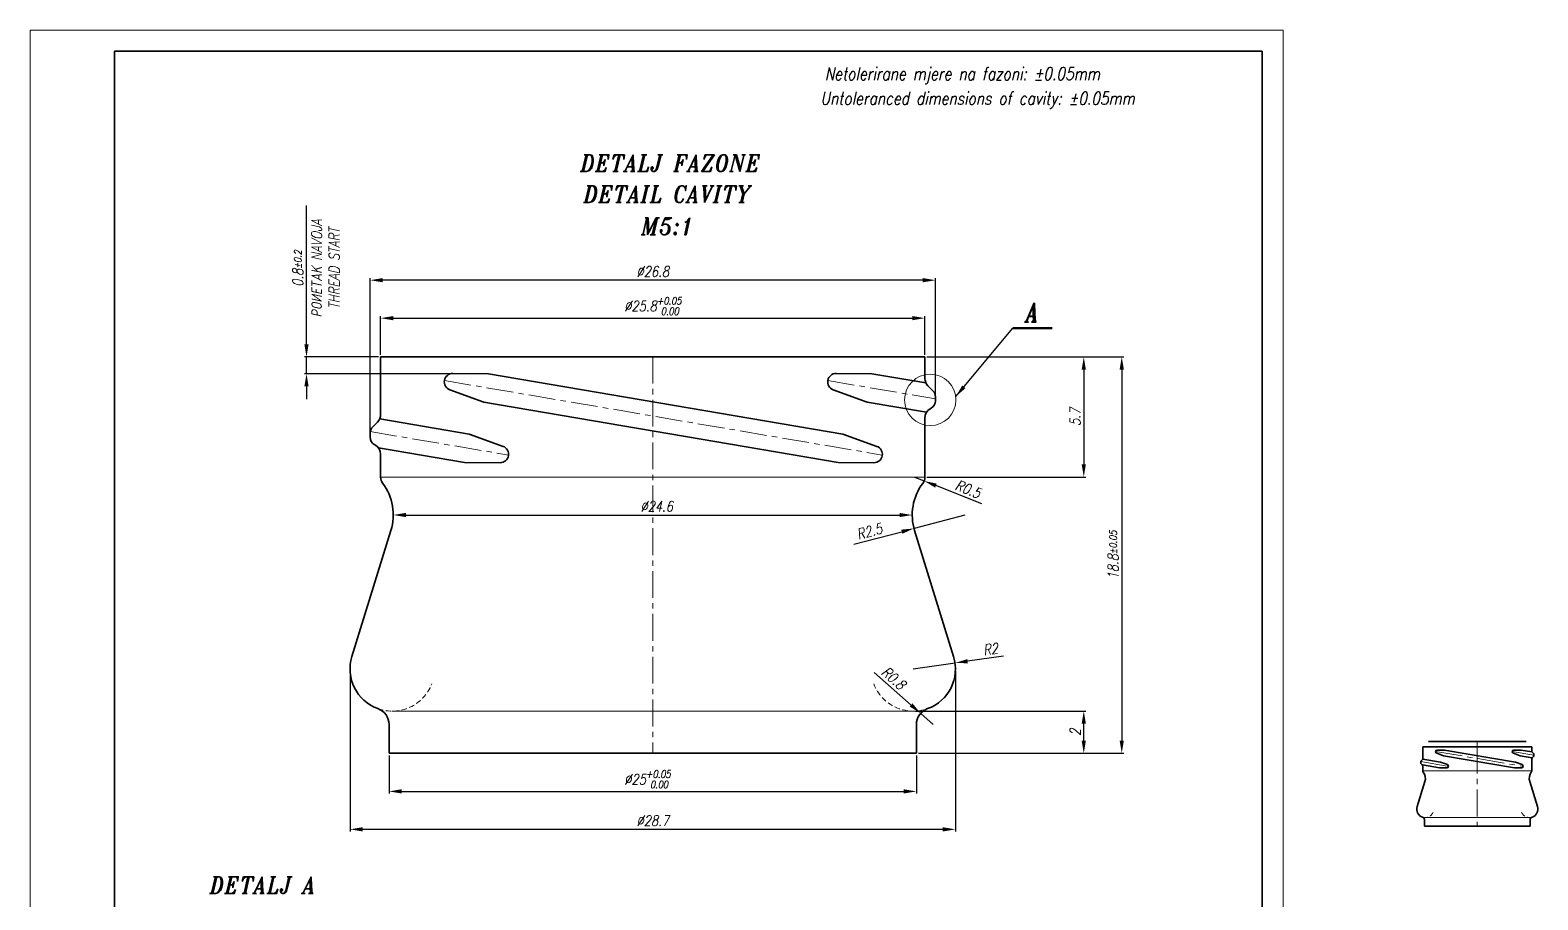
# Model space of a CAD drawing. Extents: x 678 to 1035, y 7 to 427.
# Drawn here: x 677.7 to 1035.1, y 220.5 to 426.8 of the extents above; entities that cross this region are included whole.
import ezdxf

# ---------------------------------------------------------------- set-up
doc = ezdxf.new("R2010")
doc.units = 0
doc.header["$LTSCALE"] = 0.2
doc.linetypes.add('CENTER', pattern=[50.8, 31.75, -6.35, 6.35, -6.35])
doc.linetypes.add('HIDDEN', pattern=[9.525, 6.35, -3.175])
doc.layers.get('0').update_dxf_attribs({"linetype": 'CONTINUOUS', "lineweight": 15})
doc.layers.get('DEFPOINTS').update_dxf_attribs({"linetype": 'CONTINUOUS'})
for name, color, linetype, lineweight in [('1', 1, 'CENTER', 15), ('2', 2, 'HIDDEN', 15), ('3', 3, 'CONTINUOUS', 35), ('4', 5, 'CONTINUOUS', 50), ('8', 252, 'CONTINUOUS', 15), ('ENGLISH', 252, 'CONTINUOUS', 18)]:
    doc.layers.add(name, color=color, linetype=linetype, lineweight=lineweight)
doc.styles.add('ITALICT', font='ITALICT.shx', dxfattribs={"width": 0.8, "height": 2.5})
doc.styles.get("Standard").update_dxf_attribs({"font": 'romans.shx'})
doc.dimstyles.new('MD1', dxfattribs={"dimtxt": 2.5, "dimasz": 3, "dimexe": 0.5, "dimexo": 0.5, "dimgap": 0.8, "dimtad": 1, "dimlfac": 0.2, "dimzin": 9, "dimdsep": 46, "dimtxsty": 'ITALICT', "dimcen": 1, "dimclrt": 256, "dimadec": 1, "dimazin": 2, "dimtfac": 1, "dimtmove": 0, "dimatfit": 3, "dimfxl": 1, "dimtolj": 1, "dimtzin": 0, "dimarcsym": 0})
doc.dimstyles.new('MD1$4', dxfattribs={"dimtxt": 2.5, "dimasz": 3, "dimexe": 0.5, "dimexo": 0.5, "dimgap": 0.8, "dimtad": 1, "dimlfac": 0.2, "dimzin": 9, "dimdsep": 46, "dimtxsty": 'ITALICT', "dimcen": 1, "dimclrt": 256, "dimadec": 1, "dimazin": 2, "dimtfac": 1, "dimtmove": 1, "dimatfit": 3, "dimfxl": 1, "dimtolj": 1, "dimtzin": 0, "dimarcsym": 0})
doc.dimstyles.get("Standard").update_dxf_attribs({"dimtxt": 0.18, "dimasz": 0.18, "dimexe": 0.18, "dimexo": 0.0625, "dimgap": 0.09, "dimtad": 0, "dimtih": 1, "dimtoh": 1, "dimdec": 4, "dimzin": 0, "dimdsep": 46, "dimtxsty": 'Standard', "dimcen": 0.09, "dimadec": 0, "dimazin": 0, "dimtfac": 1, "dimtdec": 4, "dimtofl": 0, "dimtmove": 0, "dimatfit": 3, "dimfxl": 1, "dimtolj": 1, "dimtzin": 0, "dimarcsym": 0})

# ---------------------------------------------------------------- blocks, each defined once
blk = doc.blocks.new('*D2')
at = {"color": 0, "lineweight": -2, "transparency": 16777216}
for p, q in [((760.79, 349.79), (760.79, 358.97)), ((763.79, 358.47), (886.79, 358.47)), ((889.79, 349.79), (889.79, 358.97))]:
    blk.add_line(p, q, dxfattribs=at)
at = {"color": 0, "transparency": 16777216}
for points in [[(763.79, 358.97), (763.79, 357.97), (760.79, 358.47)], [(886.79, 358.97), (886.79, 357.97), (889.79, 358.47)]]:
    blk.add_solid(points, dxfattribs=at)
at = {"layer": 'DEFPOINTS', "color": 0, "transparency": 16777216}
for p in [(889.79, 358.47), (760.79, 349.29), (889.79, 349.29)]:
    blk.add_point(p, dxfattribs=at)
at = {"transparency": 16777216, "insert": (825.29, 361.34), "char_height": 2.5, "attachment_point": 5, "style": 'ITALICT'}
blk.add_mtext('\\A1;%%c25.8{}{\\H0.71x;\\C3;\\S+0.05^  0.00;}', dxfattribs=at)
blk = doc.blocks.new('*D3')
at = {"color": 0, "lineweight": -2, "transparency": 16777216}
for p, q in [((758.29, 331.74), (758.29, 367.97)), ((889.29, 367.47), (761.29, 367.47)), ((892.29, 340.33), (892.29, 367.97))]:
    blk.add_line(p, q, dxfattribs=at)
at = {"color": 0, "transparency": 16777216}
for points in [[(761.29, 367.97), (761.29, 366.97), (758.29, 367.47)], [(889.29, 367.97), (889.29, 366.97), (892.29, 367.47)]]:
    blk.add_solid(points, dxfattribs=at)
at = {"layer": 'DEFPOINTS', "color": 0, "transparency": 16777216}
for p in [(758.29, 367.47), (892.29, 339.83), (758.29, 331.24)]:
    blk.add_point(p, dxfattribs=at)
at = {"transparency": 16777216, "insert": (825.29, 369.52), "char_height": 2.5, "attachment_point": 5, "style": 'ITALICT'}
blk.add_mtext('\\A1;%%c26.8', dxfattribs=at)
blk = doc.blocks.new('*D4')
at = {"color": 0, "lineweight": -2, "transparency": 16777216}
blk.add_line((766.79, 311.79), (883.79, 311.79), dxfattribs=at)
at = {"color": 0, "transparency": 16777216}
for points in [[(766.79, 312.29), (766.79, 311.29), (763.79, 311.79)], [(883.79, 312.29), (883.79, 311.29), (886.79, 311.79)]]:
    blk.add_solid(points, dxfattribs=at)
at = {"layer": 'DEFPOINTS', "color": 0, "transparency": 16777216}
for p in [(763.79, 311.79), (886.79, 311.79), (886.79, 311.79)]:
    blk.add_point(p, dxfattribs=at)
at = {"transparency": 16777216, "insert": (826.22, 313.84), "char_height": 2.5, "attachment_point": 5, "style": 'ITALICT'}
blk.add_mtext('\\A1;%%c24.6', dxfattribs=at)
blk = doc.blocks.new('*D5')
at = {"color": 0, "lineweight": -2, "transparency": 16777216}
for p, q in [((762.79, 254.79), (762.79, 245.76)), ((887.79, 254.79), (887.79, 245.76)), ((765.79, 246.26), (884.79, 246.26))]:
    blk.add_line(p, q, dxfattribs=at)
at = {"color": 0, "transparency": 16777216}
for points in [[(765.79, 246.76), (765.79, 245.76), (762.79, 246.26)], [(884.79, 246.76), (884.79, 245.76), (887.79, 246.26)]]:
    blk.add_solid(points, dxfattribs=at)
at = {"layer": 'DEFPOINTS', "color": 0, "transparency": 16777216}
for p in [(762.79, 255.29), (887.79, 255.29), (887.79, 246.26)]:
    blk.add_point(p, dxfattribs=at)
at = {"transparency": 16777216, "insert": (824.02, 249.13), "char_height": 2.5, "attachment_point": 5, "style": 'ITALICT'}
blk.add_mtext('\\A1;%%c25{}{\\H0.71x;\\C3;\\S+0.05^  0.00;}', dxfattribs=at)
blk = doc.blocks.new('*D6')
at = {"color": 0, "lineweight": -2, "transparency": 16777216}
for p, q in [((753.54, 274.79), (753.54, 236.76)), ((897.04, 274.79), (897.04, 236.76)), ((894.04, 237.26), (756.54, 237.26))]:
    blk.add_line(p, q, dxfattribs=at)
at = {"color": 0, "transparency": 16777216}
for points in [[(756.54, 237.76), (756.54, 236.76), (753.54, 237.26)], [(894.04, 237.76), (894.04, 236.76), (897.04, 237.26)]]:
    blk.add_solid(points, dxfattribs=at)
at = {"layer": 'DEFPOINTS', "color": 0, "transparency": 16777216}
for p in [(753.54, 275.29), (897.04, 275.29), (753.54, 237.26)]:
    blk.add_point(p, dxfattribs=at)
at = {"transparency": 16777216, "insert": (825.29, 239.31), "char_height": 2.5, "attachment_point": 5, "style": 'ITALICT'}
blk.add_mtext('\\A1;%%c28.7', dxfattribs=at)
blk = doc.blocks.new('*D7')
at = {"color": 0, "lineweight": -2, "transparency": 16777216}
for p, q in [((890.29, 349.29), (936.95, 349.29)), ((936.45, 346.29), (936.45, 258.29)), ((888.29, 255.29), (936.95, 255.29))]:
    blk.add_line(p, q, dxfattribs=at)
at = {"color": 0, "transparency": 16777216}
for points in [[(935.95, 346.29), (936.95, 346.29), (936.45, 349.29)], [(935.95, 258.29), (936.95, 258.29), (936.45, 255.29)]]:
    blk.add_solid(points, dxfattribs=at)
at = {"layer": 'DEFPOINTS', "color": 0, "transparency": 16777216}
for p in [(889.79, 349.29), (887.79, 255.29), (936.45, 255.29)]:
    blk.add_point(p, dxfattribs=at)
at = {"transparency": 16777216, "insert": (934.4, 302.29), "char_height": 2.5, "attachment_point": 5, "rotation": 90, "style": 'ITALICT'}
blk.add_mtext('\\A1;18.8{}{\\H0.71x;\\C3;%%p0.05}', dxfattribs=at)
blk = doc.blocks.new('*D8')
at = {"color": 0, "lineweight": -2, "transparency": 16777216}
for p, q in [((890.29, 349.29), (927.95, 349.29)), ((927.45, 346.29), (927.45, 323.79)), ((890.29, 320.79), (927.95, 320.79))]:
    blk.add_line(p, q, dxfattribs=at)
at = {"color": 0, "transparency": 16777216}
for points in [[(926.95, 346.29), (927.95, 346.29), (927.45, 349.29)], [(926.95, 323.79), (927.95, 323.79), (927.45, 320.79)]]:
    blk.add_solid(points, dxfattribs=at)
at = {"layer": 'DEFPOINTS', "color": 0, "transparency": 16777216}
for p in [(889.79, 349.29), (889.79, 320.79), (927.45, 320.79)]:
    blk.add_point(p, dxfattribs=at)
at = {"transparency": 16777216, "insert": (925.4, 335.04), "char_height": 2.5, "attachment_point": 5, "rotation": 90, "style": 'ITALICT'}
blk.add_mtext('\\A1;5.7', dxfattribs=at)
blk = doc.blocks.new('*D9')
at = {"color": 0, "lineweight": -2, "transparency": 16777216}
for p, q in [((743.22, 352.29), (743.22, 385.18)), ((760.29, 349.29), (742.72, 349.29)), ((743.22, 345.29), (743.22, 349.29)), ((785.86, 345.29), (742.72, 345.29)), ((743.22, 342.29), (743.22, 339.29))]:
    blk.add_line(p, q, dxfattribs=at)
at = {"color": 0, "transparency": 16777216}
for points in [[(742.72, 352.29), (743.72, 352.29), (743.22, 349.29)], [(742.72, 342.29), (743.72, 342.29), (743.22, 345.29)]]:
    blk.add_solid(points, dxfattribs=at)
at = {"layer": 'DEFPOINTS', "color": 0, "transparency": 16777216}
for p in [(743.22, 349.29), (760.79, 349.29), (786.36, 345.29)]:
    blk.add_point(p, dxfattribs=at)
at = {"transparency": 16777216, "char_height": 2.5, "attachment_point": 5, "rotation": 90, "style": 'ITALICT'}
for s, insert in [('\\A1;POИETAK NAVOJA\\PTHREAD START', (747.71, 370.24)), ('\\A1;0.8{}{\\H0.71x;\\C3;%%p0.2}{{}}', (741.17, 370.24))]:
    blk.add_mtext(s, dxfattribs=dict(at, insert=insert))
blk = doc.blocks.new('*D15')
at = {"color": 0, "lineweight": -2, "transparency": 16777216}
for p, q in [((887.29, 320.79), (889.61, 319.87)), ((903.31, 314.42), (892.4, 318.76))]:
    blk.add_line(p, q, dxfattribs=at)
at = {"color": 0, "transparency": 16777216}
blk.add_solid([(892.59, 319.23), (892.22, 318.3), (889.61, 319.87)], dxfattribs=at)
at = {"layer": 'DEFPOINTS', "color": 0, "transparency": 16777216}
for p in [(887.29, 320.79), (889.61, 319.87)]:
    blk.add_point(p, dxfattribs=at)
at = {"transparency": 16777216, "insert": (900.01, 317.94), "char_height": 2.5, "attachment_point": 5, "rotation": 338.303, "style": 'ITALICT'}
blk.add_mtext('\\A1;R0.5', dxfattribs=at)
blk = doc.blocks.new('*D17')
at = {"color": 0, "linetype": 'ByBlock', "lineweight": -2, "transparency": 16777216}
for p, q in [((887.54, 265.29), (927.95, 265.29)), ((927.45, 258.29), (927.45, 262.29)), ((888.29, 255.29), (927.95, 255.29))]:
    blk.add_line(p, q, dxfattribs=at)
at = {"color": 0, "transparency": 16777216}
for points in [[(926.95, 262.29), (927.95, 262.29), (927.45, 265.29)], [(926.95, 258.29), (927.95, 258.29), (927.45, 255.29)]]:
    blk.add_solid(points, dxfattribs=at)
at = {"layer": 'DEFPOINTS', "color": 0, "transparency": 16777216}
for p in [(887.04, 265.29), (927.45, 265.29), (887.79, 255.29)]:
    blk.add_point(p, dxfattribs=at)
at = {"transparency": 16777216, "insert": (925.4, 260.29), "char_height": 2.5, "attachment_point": 5, "rotation": 90, "style": 'ITALICT'}
blk.add_mtext('\\A1;2', dxfattribs=at)
blk = doc.blocks.new('*D19')
at = {"color": 0, "linetype": 'ByBlock', "lineweight": -2, "transparency": 16777216}
for p, q in [((899.29, 311.79), (887.21, 308.6)), ((872.95, 304.84), (884.31, 307.84))]:
    blk.add_line(p, q, dxfattribs=at)
at = {"color": 0, "transparency": 16777216}
blk.add_solid([(884.18, 308.32), (884.43, 307.35), (887.21, 308.6)], dxfattribs=at)
at = {"layer": 'DEFPOINTS', "color": 0, "transparency": 16777216}
for p in [(899.29, 311.79), (887.21, 308.6)]:
    blk.add_point(p, dxfattribs=at)
at = {"transparency": 16777216, "insert": (876.65, 307.93), "char_height": 2.5, "attachment_point": 5, "rotation": 14.7978, "style": 'ITALICT'}
blk.add_mtext('\\A1;R2.5', dxfattribs=at)
blk = doc.blocks.new('*D20')
at = {"color": 0, "linetype": 'ByBlock', "lineweight": -2, "transparency": 16777216}
for p, q in [((887.04, 275.29), (896.94, 276.71)), ((908.42, 278.36), (899.91, 277.14))]:
    blk.add_line(p, q, dxfattribs=at)
at = {"color": 0, "transparency": 16777216}
blk.add_solid([(899.84, 277.63), (899.98, 276.64), (896.94, 276.71)], dxfattribs=at)
at = {"layer": 'DEFPOINTS', "color": 0, "transparency": 16777216}
for p in [(887.04, 275.29), (896.94, 276.71)]:
    blk.add_point(p, dxfattribs=at)
at = {"transparency": 16777216, "insert": (905.36, 279.99), "char_height": 2.5, "attachment_point": 5, "rotation": 8.1493, "style": 'ITALICT'}
blk.add_mtext('\\A1;R2', dxfattribs=at)
blk = doc.blocks.new('*D21')
at = {"color": 0, "linetype": 'ByBlock', "lineweight": -2, "transparency": 16777216}
for p, q in [((877.78, 274.43), (886.53, 266.74)), ((891.79, 262.12), (888.79, 264.76))]:
    blk.add_line(p, q, dxfattribs=at)
at = {"color": 0, "transparency": 16777216}
blk.add_solid([(886.86, 267.12), (886.2, 266.37), (888.79, 264.76)], dxfattribs=at)
at = {"layer": 'DEFPOINTS', "color": 0, "transparency": 16777216}
for p in [(888.79, 264.76), (891.79, 262.12)]:
    blk.add_point(p, dxfattribs=at)
at = {"transparency": 16777216, "insert": (882.38, 273.12), "char_height": 2.5, "attachment_point": 5, "rotation": 318.7018, "style": 'ITALICT'}
blk.add_mtext('\\A1;R0.8', dxfattribs=at)

msp = doc.modelspace()

# ---------------------------------------------------------------- linework, layer by layer
at = {"linetype": 'ByBlock'}
for p, q in [((677.719, 6.758), (677.719, 426.758)), ((677.719, 426.758), (974.719, 426.758)), ((974.719, 6.758), (974.719, 426.758))]:
    msp.add_line(p, q, dxfattribs=at)
msp.add_circle((891.055, 339.075), 6.098)
at = {"layer": '1'}
for p, q in [((825.291, 349.294), (825.291, 255.294)), ((775.905, 343.67), (879.699, 326.006)), ((866.775, 343.67), (892.291, 339.328)), ((758.322, 331.585), (791.103, 326.006)), ((1020.723, 258.052), (1020.723, 256.852)), ((1010.846, 255.727), (1031.605, 252.194)), ((1020.723, 256.852), (1020.723, 238.052)), ((1029.02, 255.727), (1034.123, 254.858)), ((1007.329, 253.31), (1013.885, 252.194))]:
    msp.add_line(p, q, dxfattribs=at)
at = {"layer": '2'}
for centre, radius, start, end in [((763.541, 275.294), 10, 250.16664, 339.45073), ((887.041, 275.294), 10, 200.54927, 289.83336), ((1008.373, 242.052), 2, 250.16664, 339.45073), ((1033.073, 242.052), 2, 200.54927, 289.83336)]:
    msp.add_arc(centre, radius, start, end, dxfattribs=at)
at = {"layer": '3', "linetype": 'ByBlock'}
for p, q in [((697.719, 11.758), (697.719, 421.758)), ((697.719, 421.758), (969.719, 421.758)), ((969.719, 11.758), (969.719, 421.758))]:
    msp.add_line(p, q, dxfattribs=at)
at = {"layer": '3'}
for p, q in [((825.291, 349.294), (760.791, 349.294)), ((760.791, 349.294), (760.791, 335.603)), ((825.291, 349.294), (889.791, 349.294)), ((889.791, 349.294), (889.791, 344.192)), ((786.357, 345.294), (777.895, 345.362)), ((786.357, 345.294), (870.378, 330.995)), ((877.227, 345.294), (868.765, 345.362)), ((877.227, 345.294), (890.035, 343.114)), ((785.212, 338.563), (777.195, 341.487)), ((876.081, 338.563), (868.064, 341.487)), ((890.524, 342.424), (891.706, 341.242)), ((892.291, 338.828), (892.291, 339.828)), ((785.212, 338.563), (869.233, 324.264)), ((876.081, 338.563), (890.202, 336.16)), ((891.291, 337.096), (891.041, 336.951)), ((760.059, 333.835), (758.877, 332.653)), ((760.583, 334.603), (781.781, 330.995)), ((889.791, 334.786), (889.791, 320.794)), ((758.291, 330.239), (758.291, 331.239)), ((781.781, 330.995), (789.799, 328.071)), ((870.378, 330.995), (878.395, 328.071)), ((759.291, 328.507), (759.541, 328.363)), ((760.266, 327.73), (780.636, 324.264)), ((760.791, 326.198), (760.791, 320.794)), ((780.636, 324.264), (789.098, 324.196)), ((869.233, 324.264), (877.695, 324.196)), ((763.232, 308.096), (753.989, 278.253)), ((887.351, 308.096), (896.594, 278.253)), ((762.791, 255.294), (762.791, 262.125)), ((887.791, 255.294), (887.791, 262.125)), ((1020.723, 258.052), (1009.123, 258.052)), ((1020.723, 258.052), (1032.323, 258.052)), ((825.291, 255.294), (762.791, 255.294)), ((825.291, 255.294), (887.791, 255.294)), ((1007.676, 253.76), (1007.44, 253.523)), ((1007.781, 253.913), (1012.021, 253.192)), ((1007.823, 256.852), (1007.823, 254.113)), ((1020.723, 256.852), (1007.823, 256.852)), ((1012.707, 254.705), (1011.104, 255.29)), ((1012.936, 256.052), (1011.244, 256.065)), ((1012.707, 254.705), (1029.511, 251.846)), ((1012.936, 256.052), (1029.74, 253.192)), ((1020.723, 256.852), (1033.623, 256.852)), ((1030.881, 254.705), (1029.277, 255.29)), ((1031.11, 256.052), (1029.418, 256.065)), ((1030.881, 254.705), (1033.705, 254.225)), ((1031.11, 256.052), (1033.672, 255.616)), ((1033.623, 256.852), (1033.623, 255.831)), ((1033.623, 253.95), (1033.623, 251.152)), ((1033.769, 255.478), (1034.006, 255.241)), ((1033.923, 254.412), (1033.873, 254.383)), ((1034.123, 254.758), (1034.123, 254.958)), ((1007.323, 253.041), (1007.323, 253.241)), ((1007.523, 252.694), (1007.573, 252.665)), ((1007.718, 252.539), (1011.792, 251.846)), ((1007.823, 252.232), (1007.823, 251.152)), ((1011.792, 251.846), (1013.484, 251.832)), ((1012.021, 253.192), (1013.624, 252.607)), ((1029.511, 251.846), (1031.204, 251.832)), ((1029.74, 253.192), (1031.344, 252.607)), ((1008.311, 248.612), (1006.462, 242.643)), ((1033.135, 248.612), (1034.983, 242.643)), ((1008.223, 238.052), (1008.223, 239.418)), ((1020.723, 238.052), (1008.223, 238.052)), ((1020.723, 238.052), (1033.223, 238.052)), ((1033.223, 238.052), (1033.223, 239.418))]:
    msp.add_line(p, q, dxfattribs=at)
for centre, radius, start, end in [((777.879, 343.364), 1.998, 89.54262, 249.9577), ((868.749, 343.364), 1.998, 89.54262, 249.9577), ((892.291, 344.192), 2.5, 180, 225), ((890.291, 339.828), 2, 0, 45), ((892.291, 334.786), 2.5, 120, 180), ((890.291, 338.828), 2, 300, 0), ((760.291, 331.239), 2, 135, 180), ((758.291, 335.603), 2.5, 315, 0), ((760.291, 330.239), 2, 180, 240), ((758.291, 326.198), 2.5, 360, 60), ((789.114, 326.194), 1.998, 269.54262, 69.9577), ((877.711, 326.194), 1.998, 269.54262, 69.9577), ((763.291, 320.794), 2.5, 180, 216.8699), ((751.291, 311.794), 12.5, 342.79175, 36.8699), ((899.291, 311.794), 12.5, 143.1301, 197.20825), ((887.291, 320.794), 2.5, 323.1301, 0), ((763.541, 275.294), 10, 162.79175, 250.16664), ((887.041, 275.294), 10, 289.83336, 17.20825), ((758.791, 262.125), 4, 0, 70.16664), ((891.791, 262.125), 4, 109.83336, 180), ((1007.323, 254.113), 0.5, 315, 0), ((1011.24, 255.666), 0.4, 89.54262, 249.9577), ((1029.414, 255.666), 0.4, 89.54262, 249.9577), ((1034.123, 255.831), 0.5, 180, 225), ((1034.123, 253.95), 0.5, 120, 180), ((1033.723, 254.758), 0.4, 300, 0), ((1033.723, 254.958), 0.4, 0, 45), ((1007.723, 253.241), 0.4, 135, 180), ((1007.723, 253.041), 0.4, 180, 240), ((1007.323, 252.232), 0.5, 360, 60), ((1008.323, 251.152), 0.5, 180, 216.8699), ((1005.923, 249.352), 2.5, 342.79175, 36.8699), ((1013.487, 252.232), 0.4, 269.54262, 69.9577), ((1031.207, 252.232), 0.4, 269.54262, 69.9577), ((1035.523, 249.352), 2.5, 143.1301, 197.20825), ((1033.123, 251.152), 0.5, 323.1301, 0), ((1008.373, 242.052), 2, 162.79175, 250.16664), ((1007.423, 239.418), 0.8, 0, 70.16664), ((1034.023, 239.418), 0.8, 109.83336, 180), ((1033.073, 242.052), 2, 289.83336, 17.20825)]:
    msp.add_arc(centre, radius, start, end, dxfattribs=at)
at = {"layer": '4'}
msp.add_line((910.646, 356.088), (919.927, 356.088), dxfattribs=at)
at = {"layer": '8'}
for p, q in [((825.291, 320.794), (760.791, 320.794)), ((825.291, 320.794), (889.791, 320.794)), ((825.291, 265.294), (763.541, 265.294)), ((825.291, 265.294), (887.041, 265.294)), ((1020.723, 251.152), (1007.823, 251.152)), ((1020.723, 251.152), (1033.623, 251.152)), ((1020.723, 240.052), (1008.373, 240.052)), ((1020.723, 240.052), (1033.073, 240.052))]:
    msp.add_line(p, q, dxfattribs=at)

# ---------------------------------------------------------------- texts
at = {"style": 'ITALICT', "width": 0.8}
for s, height, p in [('Netolerirane mjere na fazoni: %%P0.05mm', 3, (866.032, 414.925)), ('A', 4.5, (913.694, 357.632))]:
    msp.add_text(s, height=height, dxfattribs=at).set_placement(p)
at = {"linetype": 'Continuous', "style": 'ITALICT', "width": 0.9}
for s, p in [('DETALJ FAZONE', (808.114, 393.229)), ('M5:1', (822.532, 378.258)), ('DETALJ A', (720.239, 222.036))]:
    msp.add_text(s, height=4, dxfattribs=at).set_placement(p)
at = {"layer": 'ENGLISH', "style": 'ITALICT', "width": 0.8}
msp.add_text('Untoleranced dimensions of cavity: %%P0.05mm', height=3, dxfattribs=at).set_placement((865.035, 409.091))
at = {"layer": 'ENGLISH', "linetype": 'Continuous', "style": 'ITALICT', "width": 0.9}
msp.add_text('DETAIL CAVITY', height=4, dxfattribs=at).set_placement((808.843, 385.858))

# ---------------------------------------------------------------- dimensions: what is measured, and where the dimension line sits
dim = msp.add_linear_dim(base=(743.217, 349.294), p1=(786.357, 345.294), p2=(760.791, 349.294), angle=90, text='<>{}{\\H0.71x;\\C3;%%p0.2}{{}}\\XPOИETAK NAVOJA\\PTHREAD START', dimstyle='MD1', override={"dimtp": 0.2, "dimtm": 0.2, "dimtdec": 1, "dimtzin": 0})
dim.commit()
dim.dimension.update_dxf_attribs({"geometry": '*D9', "text_midpoint": (743.217, 370.237)})
for base, p1, p2, picture, middle in [((758.291, 367.474), (892.291, 339.828), (758.291, 331.239), '*D3', (825.291, 367.474)), ((886.791, 311.794), (763.791, 311.794), (886.791, 311.794), '*D4', (826.222, 311.794))]:
    dim = msp.add_linear_dim(base=base, p1=p1, p2=p2, text='%%c<>', dimstyle='MD1')
    dim.commit()
    dim.dimension.update_dxf_attribs({"geometry": picture, "text_midpoint": middle, "dimtype": 160})
for base, p1, p2, text, override, picture, middle in [((889.791, 358.474), (760.791, 349.294), (889.791, 349.294), '%%c<>{}{\\H0.71x;\\C3;\\S+0.05^  0.00;}', {"dimtp": 0.05, "dimtfac": 0.75}, '*D2', (825.291, 358.474)), ((753.541, 237.256), (897.041, 275.294), (753.541, 275.294), '%%c<>', {"dimtmove": 0}, '*D6', (825.291, 237.256)), ((887.791, 246.256), (762.791, 255.294), (887.791, 255.294), '%%c<>{}{\\H0.71x;\\C3;\\S+0.05^  0.00;}', {"dimtp": 0.05, "dimtm": 0, "dimtdec": 2, "dimtmove": 0, "dimtzin": 0}, '*D5', (824.016, 246.256))]:
    dim = msp.add_linear_dim(base=base, p1=p1, p2=p2, text=text, dimstyle='MD1', override=override)
    dim.commit()
    dim.dimension.update_dxf_attribs({"geometry": picture, "text_midpoint": middle, "dimtype": 160})
dim = msp.add_linear_dim(base=(936.445, 255.294), p1=(889.791, 349.294), p2=(887.791, 255.294), angle=90, text='<>{}{\\H0.71x;\\C3;%%p0.05}', dimstyle='MD1', override={"dimtp": 0.05, "dimtm": 0.05})
dim.commit()
dim.dimension.update_dxf_attribs({"geometry": '*D7', "text_midpoint": (936.445, 302.294), "dimtype": 160})
dim = msp.add_linear_dim(base=(927.445, 320.794), p1=(889.791, 349.294), p2=(889.791, 320.794), angle=90, dimstyle='MD1', override={"dimtmove": 0})
dim.commit()
dim.dimension.update_dxf_attribs({"geometry": '*D8', "text_midpoint": (927.445, 335.044), "dimtype": 160})
for center, mpoint, override, picture, middle in [((887.291, 320.794), (889.614, 319.87), {"dimtmove": 0}, '*D15', (900.009, 317.94)), ((899.291, 311.794), (887.206, 308.602), {"dimtmove": 0, "dimfxl": 1.25, "dimarcsym": 1}, '*D19', (876.655, 307.935)), ((887.041, 275.294), (896.94, 276.712), {"dimtmove": 0, "dimfxl": 1.25, "dimarcsym": 1}, '*D20', (905.361, 279.989)), ((891.791, 262.125), (888.786, 264.765), {"dimtmove": 0, "dimfxl": 1.25, "dimarcsym": 1}, '*D21', (882.383, 273.118))]:
    dim = msp.add_radius_dim(center=center, mpoint=mpoint, dimstyle='MD1$4', override=override)
    dim.commit()
    dim.dimension.update_dxf_attribs({"geometry": picture, "text_midpoint": middle})
dim = msp.add_linear_dim(base=(927.445, 265.294), p1=(887.791, 255.294), p2=(887.041, 265.294), angle=90, dimstyle='MD1', override={"dimfxl": 1.25, "dimarcsym": 1})
dim.commit()
dim.dimension.update_dxf_attribs({"geometry": '*D17', "text_midpoint": (925.395, 260.294)})

# ---------------------------------------------------------------- leaders
msp.add_leader([(897.101, 339.872), (910.646, 356.088)], dimstyle='Standard', override={"dimasz": 3, "dimgap": 0.8, "dimtad": 0})

doc.saveas('drawing.dxf')
